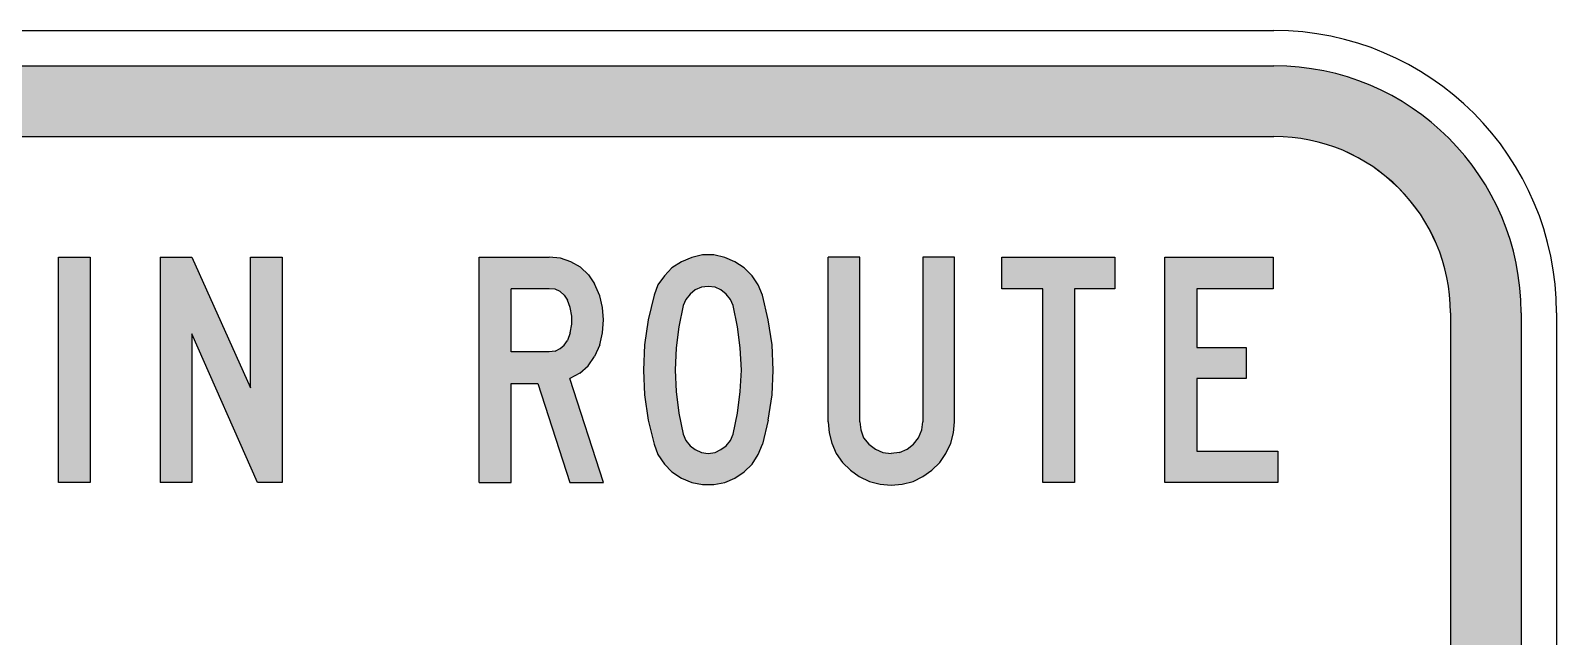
# Model space of a CAD drawing. Extents: x 80 to 227, y 133 to 266.
# Drawn here: x 154.9 to 226.9, y 237.8 to 266.4 of the extents above; entities that cross this region are included whole.
import ezdxf

# ---------------------------------------------------------------- set-up
doc = ezdxf.new("R2010")
doc.units = 0
doc.header["$MEASUREMENT"] = 0
doc.linetypes.add('CENTERX2', pattern=[101.60000000000001, 63.5, -12.7, 12.7, -12.7])
doc.layers.add('L25', color=1, linetype='CONTINUOUS')
doc.layers.add('L35', color=3, linetype='CONTINUOUS')

msp = doc.modelspace()

# ---------------------------------------------------------------- hatches: boundary and pattern name
at = {"layer": 'L25', "linetype": 'CENTERX2'}
h = msp.add_hatch(color=256, dxfattribs=at)
edge = h.paths.add_edge_path(flags=16)
edge.add_line((93.5327676264148, 261.3655784944086), (213.5327742930815, 261.3655784944085))
edge.add_arc((213.5327742930815, 253.0322454944085), 8.33333300000001, 2.2737367544323206e-13, 90, ccw=False)
edge.add_line((221.8661072930815, 253.0322454944085), (221.8661342930815, 194.5655588277418))
edge.add_line((221.8661342930815, 194.5655588277418), (85.19943462641484, 194.5655588277419))
edge.add_line((85.19943462641483, 194.5655588277419), (85.19943462641481, 253.0322454944086))
edge.add_arc((93.53276762641478, 253.0322454944086), 8.333332999999968, 89.99999999999989, 180, ccw=False)
edge = h.paths.add_edge_path()
edge.add_line((93.5327676264148, 264.6989084944086), (213.5327742930815, 264.6989084944085))
edge.add_arc((213.5327742930815, 253.0322454944085), 11.666663, 1.1368683772161603e-13, 90, ccw=False)
edge.add_line((225.1994372930815, 253.0322454944085), (225.1994372930816, 157.4322388277419))
edge.add_arc((213.5327742930816, 157.4322388277419), 11.666663, -90, 0, ccw=False)
edge.add_line((213.5327742930816, 145.7655758277419), (93.53276762641482, 145.7655758277419))
edge.add_arc((93.53276762641482, 157.4322388277419), 11.666663, 180, 270, ccw=False)
edge.add_line((81.86610462641482, 157.4322388277419), (81.86610462641481, 253.0322454944086))
edge.add_arc((93.53276762641477, 253.0322454944086), 11.66666299999996, 89.99999999999977, 180, ccw=False)
edge = h.paths.add_edge_path(flags=16)
edge.add_line((85.19943462641483, 191.2322588277419), (221.8661342930815, 191.2322588277418))
edge.add_line((221.8661342930815, 191.2322588277418), (221.8661072930816, 157.4322388277419))
edge.add_arc((213.5327676362757, 157.4322454845477), 8.333339656808493, 270.0000457687907, 359.9999542312093, ccw=False)
edge.add_line((213.5327742930816, 149.0989058277418), (93.53276762641482, 149.0989058277419))
edge.add_arc((93.53276762641482, 157.4322388277419), 8.333332999999982, 179.9999999999998, 270, ccw=False)
edge.add_line((85.19943462641483, 157.4322388277419), (85.19943462641483, 191.2322588277419))
h = msp.add_hatch(color=256, dxfattribs=at)
h.paths.add_polyline_path([(118.2195436870209, 245.0322421610752), (120.8865436870209, 245.0322421610752), (121.3945436870209, 245.0576421610752), (121.8771436870209, 245.1846421610752), (122.3343436870209, 245.4132421610752), (122.7407436870209, 245.6926421610752), (123.0963436870209, 246.0736421610752), (123.3757436870209, 246.4800421610752), (123.5535436870209, 246.9372421610752), (123.8329436870209, 247.9024421610752), (124.0107436870209, 248.8676421610752), (124.1123436870209, 249.8582421610752), (124.1123436870209, 250.8488421610752), (124.0107436870209, 251.8394421610752), (123.8329436870209, 252.8046421610752), (123.5535436870209, 253.7698421610752), (123.3757436870209, 254.2270421610752), (123.0963436870209, 254.6334421610752), (122.7407436870209, 254.9890421610752), (122.3343436870209, 255.2938421610752), (121.8771436870209, 255.4970421610752), (121.3945436870209, 255.6240421610752), (120.8865436870209, 255.6748421610752), (118.2195436870209, 255.6748421610752)])
h.paths.add_polyline_path([(119.7181436870209, 246.5054421610752), (120.8865436870209, 246.5054421610752), (121.2421436870209, 246.5562421610752), (121.5469436870209, 246.6832421610752), (121.8263436870209, 246.8864421610752), (122.0295436870209, 247.1658421610752), (122.1819436870209, 247.4706421610752), (122.4105436870209, 248.4104421610752), (122.5375436870209, 249.3756421610752), (122.5883436870209, 250.3408421610752), (122.5375436870209, 251.3060421610752), (122.4105436870209, 252.2712421610752), (122.1819436870209, 253.2364421610752), (122.0295436870209, 253.5412421610752), (121.8263436870209, 253.7952421610752), (121.5469436870209, 253.9984421610752), (121.2421436870209, 254.1508421610752), (120.8865436870209, 254.1762421610752), (119.7181436870209, 254.1762421610752)], flags=16)
h.paths.add_polyline_path([(108.9993436870209, 245.0322421610752), (111.4631436870209, 255.6748421610752), (113.1649436870209, 255.6748421610752), (115.6287436870209, 245.0322421610752), (114.1301436870209, 245.0322421610752), (113.3681436870209, 248.0040421610752), (111.2345436870209, 248.0040421610752), (110.4979436870209, 245.0322421610752)])
h.paths.add_polyline_path([(111.5647436870209, 249.5026421610752), (113.0633436870209, 249.5026421610752), (112.3013436870209, 252.7030421610752)], flags=16)
h.paths.add_polyline_path([(106.9673436870209, 247.9786421610752), (106.6879436870209, 246.8356421610752), (106.4847436870209, 246.3530421610752), (106.2053436870209, 245.8958421610752), (105.8243436870209, 245.5402421610752), (105.3925436870209, 245.2354421610752), (104.9099436870209, 245.0322421610752), (104.3765436870209, 244.9306421610752), (103.8685436870209, 244.9306421610752), (103.3351436870209, 245.0322421610752), (102.8525436870209, 245.2354421610752), (102.4207436870209, 245.5402421610752), (102.0397436870209, 245.8958421610752), (101.7603436870209, 246.3530421610752), (101.5571436870209, 246.8356421610752), (101.2777436870209, 247.9786421610752), (101.1253436870209, 249.1724421610752), (101.0745436870209, 250.3408421610752), (101.1253436870209, 251.5346421610752), (101.2777436870209, 252.7030421610752), (101.5571436870209, 253.8714421610752), (101.7603436870209, 254.3540421610752), (102.0397436870209, 254.7858421610752), (102.4207436870209, 255.1668421610752), (102.8525436870209, 255.4462421610752), (103.3351436870209, 255.6494421610752), (103.8685436870209, 255.7764421610752), (104.3765436870209, 255.7764421610752), (104.9099436870209, 255.6494421610752), (105.3925436870209, 255.4462421610752), (105.8243436870209, 255.1668421610752), (106.2053436870209, 254.7858421610752), (106.4847436870209, 254.3540421610752), (106.6879436870209, 253.8714421610752), (106.9673436870209, 252.7030421610752), (107.1197436870209, 251.5346421610752), (107.1705436870209, 250.3408421610752), (107.1197436870209, 249.1724421610752)])
h.paths.add_polyline_path([(105.2909436870209, 247.3182421610752), (105.5195436870209, 248.3088421610752), (105.6465436870209, 249.3248421610752), (105.6719436870209, 250.3408421610752), (105.6465436870209, 251.3822421610752), (105.5195436870209, 252.3728421610752), (105.2909436870209, 253.3888421610752), (105.1893436870209, 253.6682421610752), (104.9861436870209, 253.9222421610752), (104.7321436870209, 254.1254421610752), (104.4273436870209, 254.2524421610752), (104.1225436870209, 254.2778421610752), (103.8177436870209, 254.2524421610752), (103.5129436870209, 254.1254421610752), (103.2589436870209, 253.9222421610752), (103.0811436870209, 253.6682421610752), (102.9541436870209, 253.3888421610752), (102.7509436870209, 252.3728421610752), (102.5985436870209, 251.3822421610752), (102.5731436870209, 250.3408421610752), (102.5985436870209, 249.3248421610752), (102.7509436870209, 248.3088421610752), (102.9541436870209, 247.3182421610752), (103.0811436870209, 247.0134421610752), (103.2589436870209, 246.7594421610752), (103.5129436870209, 246.5816421610752), (103.8177436870209, 246.4546421610752), (104.1225436870209, 246.4038421610752), (104.4273436870209, 246.4546421610752), (104.7321436870209, 246.5816421610752), (104.9861436870209, 246.7594421610752), (105.1893436870209, 247.0134421610752)], flags=16)
h.paths.add_polyline_path([(93.32754368702092, 245.0322421610752), (93.32754368702092, 255.6748421610752), (96.62954368702088, 255.6748421610752), (97.13754368702087, 255.6240421610752), (97.6455436870209, 255.4462421610752), (98.07734368702091, 255.1922421610752), (98.45834368702089, 254.8366421610752), (98.76314368702089, 254.4048421610752), (98.99174368702091, 253.8460421610752), (99.14414368702091, 253.2872421610752), (99.1949436870209, 252.7030421610752), (99.14414368702091, 252.0934421610752), (98.99174368702091, 251.5346421610752), (98.76314368702089, 250.9758421610752), (98.45834368702089, 250.5440421610752), (98.05194368702087, 250.1884421610752), (97.59474368702092, 249.9344421610752), (99.1949436870209, 245.0322421610752), (97.59474368702092, 245.0322421610752), (96.09614368702091, 249.7058421610752), (94.82614368702093, 249.7058421610752), (94.82614368702093, 245.0322421610752)])
h.paths.add_polyline_path([(96.62954368702088, 254.1762421610752), (94.82614368702093, 254.1762421610752), (94.82614368702093, 251.2044421610752), (96.62954368702088, 251.2044421610752), (96.8835436870209, 251.2298421610752), (97.13754368702087, 251.3568421610752), (97.3407436870209, 251.5092421610752), (97.4931436870209, 251.7378421610752), (97.62014368702091, 252.0934421610752), (97.69634368702089, 252.4998421610752), (97.69634368702089, 252.8808421610752), (97.62014368702091, 253.2872421610752), (97.4931436870209, 253.6428421610752), (97.3407436870209, 253.8714421610752), (97.13754368702087, 254.0492421610752), (96.8835436870209, 254.1508421610752)], flags=16)
h.paths.add_polyline_path([(160.9677436870209, 255.6748421610752), (160.9677436870209, 245.0322421610752), (162.4663436870209, 245.0322421610752), (162.4663436870209, 252.0426421610752), (165.5651436870209, 245.0322421610752), (166.7335436870209, 245.0322421610752), (166.7335436870209, 255.6748421610752), (165.2349436870209, 255.6748421610752), (165.2349436870209, 249.5026421610752), (162.4663436870209, 255.6748421610752)])
h.paths.add_polyline_path([(156.1671436870209, 245.0322421610752), (156.1671436870209, 255.6748421610752), (157.6657436870209, 255.6748421610752), (157.6657436870209, 245.0322421610752)])
h.paths.add_polyline_path([(146.9469436870209, 245.0322421610752), (149.3853436870209, 255.6748421610752), (151.0871436870209, 255.6748421610752), (153.5509436870209, 245.0322421610752), (152.0523436870209, 245.0322421610752), (151.3157436870209, 248.0040421610752), (149.1821436870209, 248.0040421610752), (148.4201436870209, 245.0322421610752)])
h.paths.add_polyline_path([(149.4869436870209, 249.5026421610752), (150.9855436870209, 249.5026421610752), (150.2489436870209, 252.7030421610752)], flags=16)
h.paths.add_polyline_path([(139.2761436870209, 245.0322421610752), (139.2761436870209, 255.6748421610752), (142.5781436870209, 255.6748421610752), (143.1115436870209, 255.6240421610752), (143.5941436870209, 255.4462421610752), (144.0513436870209, 255.1922421610752), (144.4323436870209, 254.8366421610752), (144.7117436870209, 254.4048421610752), (144.9657436870209, 253.8460421610752), (145.0927436870209, 253.2872421610752), (145.1435436870209, 252.7030421610752), (145.0927436870209, 252.0934421610752), (144.9657436870209, 251.5346421610752), (144.7117436870209, 250.9758421610752), (144.4069436870209, 250.5440421610752), (144.0259436870209, 250.1884421610752), (143.5433436870209, 249.9344421610752), (145.1435436870209, 245.0322421610752), (143.5433436870209, 245.0322421610752), (142.0447436870209, 249.7058421610752), (140.7747436870209, 249.7058421610752), (140.7747436870209, 245.0322421610752)])
h.paths.add_polyline_path([(142.5781436870209, 254.1762421610752), (140.7747436870209, 254.1762421610752), (140.7747436870209, 251.2044421610752), (142.5781436870209, 251.2044421610752), (142.8575436870209, 251.2298421610752), (143.0861436870209, 251.3568421610752), (143.2893436870209, 251.5092421610752), (143.4417436870209, 251.7378421610752), (143.5941436870209, 252.0934421610752), (143.6449436870209, 252.4998421610752), (143.6449436870209, 252.8808421610752), (143.5941436870209, 253.2872421610752), (143.4417436870209, 253.6428421610752), (143.2893436870209, 253.8714421610752), (143.0861436870209, 254.0492421610752), (142.8575436870209, 254.1508421610752)], flags=16)
h.paths.add_polyline_path([(133.5103436870209, 254.1762421610752), (133.5103436870209, 245.0322421610752), (135.0089436870209, 245.0322421610752), (135.0089436870209, 254.1762421610752), (136.9393436870209, 254.1762421610752), (136.9393436870209, 255.6748421610752), (131.6053436870209, 255.6748421610752), (131.6053436870209, 254.1762421610752)])
h.paths.add_polyline_path([(208.3895436870209, 245.0322421610752), (208.3895436870209, 255.6748421610752), (213.4949436870209, 255.6748421610752), (213.4949436870209, 254.1762421610752), (209.8881436870209, 254.1762421610752), (209.8881436870209, 251.4076421610752), (212.2249436870209, 251.4076421610752), (212.2249436870209, 249.9344421610752), (209.8881436870209, 249.9344421610752), (209.8881436870209, 246.5054421610752), (213.7235436870209, 246.5054421610752), (213.7235436870209, 245.0322421610752)])
h.paths.add_polyline_path([(202.6237436870209, 245.0322421610752), (202.6237436870209, 254.1762421610752), (200.6933436870209, 254.1762421610752), (200.6933436870209, 255.6748421610752), (206.0273436870209, 255.6748421610752), (206.0273436870209, 254.1762421610752), (204.1223436870209, 254.1762421610752), (204.1223436870209, 245.0322421610752)])
h.paths.add_polyline_path([(192.4891436870209, 247.9024421610752), (192.4891436870209, 255.6748421610752), (193.9877436870209, 255.6748421610752), (193.9877436870209, 247.9024421610752), (194.0385436870209, 247.5214421610752), (194.1655436870209, 247.1404421610752), (194.4195436870209, 246.8356421610752), (194.7243436870209, 246.6070421610752), (195.0799436870209, 246.4546421610752), (195.4609436870209, 246.4038421610752), (195.8673436870209, 246.4546421610752), (196.2229436870209, 246.6070421610752), (196.5277436870209, 246.8356421610752), (196.7563436870209, 247.1404421610752), (196.9087436870209, 247.5214421610752), (196.9595436870209, 247.9024421610752), (196.9595436870209, 255.6748421610752), (198.4581436870209, 255.6748421610752), (198.4581436870209, 247.9024421610752), (198.4073436870209, 247.3690421610752), (198.2803436870209, 246.8864421610752), (198.0517436870209, 246.4038421610752), (197.7723436870209, 245.9720421610752), (197.3913436870209, 245.6164421610752), (196.9595436870209, 245.3116421610752), (196.5023436870209, 245.0830421610752), (195.9943436870209, 244.9560421610752), (195.4609436870209, 244.9052421610752), (194.9529436870209, 244.9560421610752), (194.4449436870209, 245.0830421610752), (193.9623436870209, 245.3116421610752), (193.5559436870209, 245.6164421610752), (193.1749436870209, 245.9720421610752), (192.8701436870209, 246.4038421610752), (192.6669436870209, 246.8864421610752), (192.5399436870209, 247.3690421610752)])
h.paths.add_polyline_path([(189.6697436870209, 247.9786421610752), (189.3903436870209, 246.8356421610752), (189.1871436870209, 246.3530421610752), (188.9077436870209, 245.8958421610752), (188.5267436870209, 245.5402421610752), (188.0949436870209, 245.2354421610752), (187.6123436870209, 245.0322421610752), (187.1043436870209, 244.9306421610752), (186.5709436870209, 244.9306421610752), (186.0629436870209, 245.0322421610752), (185.5803436870209, 245.2354421610752), (185.1231436870209, 245.5402421610752), (184.7675436870209, 245.8958421610752), (184.4627436870209, 246.3530421610752), (184.2849436870209, 246.8356421610752), (184.0055436870209, 247.9786421610752), (183.8277436870209, 249.1724421610752), (183.7769436870209, 250.3408421610752), (183.8277436870209, 251.5346421610752), (184.0055436870209, 252.7030421610752), (184.2849436870209, 253.8714421610752), (184.4627436870209, 254.3540421610752), (184.7675436870209, 254.7858421610752), (185.1231436870209, 255.1668421610752), (185.5803436870209, 255.4462421610752), (186.0629436870209, 255.6494421610752), (186.5709436870209, 255.7764421610752), (187.1043436870209, 255.7764421610752), (187.6123436870209, 255.6494421610752), (188.0949436870209, 255.4462421610752), (188.5267436870209, 255.1668421610752), (188.9077436870209, 254.7858421610752), (189.1871436870209, 254.3540421610752), (189.3903436870209, 253.8714421610752), (189.6697436870209, 252.7030421610752), (189.8475436870209, 251.5346421610752), (189.8983436870209, 250.3408421610752), (189.8475436870209, 249.1724421610752)])
h.paths.add_polyline_path([(188.0187436870209, 247.3182421610752), (188.2219436870209, 248.3088421610752), (188.3489436870209, 249.3248421610752), (188.3997436870209, 250.3408421610752), (188.3489436870209, 251.3822421610752), (188.2219436870209, 252.3728421610752), (188.0187436870209, 253.3888421610752), (187.8917436870209, 253.6682421610752), (187.6885436870209, 253.9222421610752), (187.4345436870209, 254.1254421610752), (187.1551436870209, 254.2524421610752), (186.8249436870209, 254.2778421610752), (186.5201436870209, 254.2524421610752), (186.2153436870209, 254.1254421610752), (185.9867436870209, 253.9222421610752), (185.7835436870209, 253.6682421610752), (185.6565436870209, 253.3888421610752), (185.4533436870209, 252.3728421610752), (185.3263436870209, 251.3822421610752), (185.2755436870209, 250.3408421610752), (185.3263436870209, 249.3248421610752), (185.4533436870209, 248.3088421610752), (185.6565436870209, 247.3182421610752), (185.7835436870209, 247.0134421610752), (185.9867436870209, 246.7594421610752), (186.2153436870209, 246.5816421610752), (186.5201436870209, 246.4546421610752), (186.8249436870209, 246.4038421610752), (187.1551436870209, 246.4546421610752), (187.4345436870209, 246.5816421610752), (187.6885436870209, 246.7594421610752), (187.8917436870209, 247.0134421610752)], flags=16)
h.paths.add_polyline_path([(176.0299436870209, 245.0322421610752), (176.0299436870209, 255.6748421610752), (179.3319436870209, 255.6748421610752), (179.8653436870209, 255.6240421610752), (180.3479436870209, 255.4462421610752), (180.8051436870209, 255.1922421610752), (181.1861436870209, 254.8366421610752), (181.4655436870209, 254.4048421610752), (181.7195436870209, 253.8460421610752), (181.8465436870209, 253.2872421610752), (181.8973436870209, 252.7030421610752), (181.8465436870209, 252.0934421610752), (181.7195436870209, 251.5346421610752), (181.4655436870209, 250.9758421610752), (181.1607436870209, 250.5440421610752), (180.7797436870209, 250.1884421610752), (180.2971436870209, 249.9344421610752), (181.8973436870209, 245.0322421610752), (180.2971436870209, 245.0322421610752), (178.7985436870209, 249.7058421610752), (177.5285436870209, 249.7058421610752), (177.5285436870209, 245.0322421610752)])
h.paths.add_polyline_path([(179.3319436870209, 254.1762421610752), (177.5285436870209, 254.1762421610752), (177.5285436870209, 251.2044421610752), (179.3319436870209, 251.2044421610752), (179.6113436870209, 251.2298421610752), (179.8399436870209, 251.3568421610752), (180.0431436870209, 251.5092421610752), (180.1955436870209, 251.7378421610752), (180.3225436870209, 252.0934421610752), (180.3987436870209, 252.4998421610752), (180.3987436870209, 252.8808421610752), (180.3225436870209, 253.2872421610752), (180.1955436870209, 253.6428421610752), (180.0431436870209, 253.8714421610752), (179.8399436870209, 254.0492421610752), (179.6113436870209, 254.1508421610752)], flags=16)

# ---------------------------------------------------------------- linework, layer by layer
for points in [[(93.5327676264148, 264.6989084944086), (213.5327742930815, 264.6989084944085, -0.4142135623730941), (225.1994372930815, 253.0322454944085), (225.1994372930816, 157.4322388277419, -0.4142135623730952), (213.5327742930816, 145.7655758277419), (93.53276762641482, 145.7655758277419, -0.4142135623730948), (81.86610462641482, 157.4322388277419), (81.86610462641481, 253.0322454944086, -0.4142135623730958), (93.5327676264148, 264.6989084944086, -2.696818497707233)], [(93.5327676264148, 261.3655784944086), (213.5327742930815, 261.3655784944085, -0.4142135623730936), (221.8661072930815, 253.0322454944085), (221.8661342930815, 194.5655588277418), (85.19943462641483, 194.5655588277419), (85.19943462641481, 253.0322454944086, -0.4142135623730958), (93.5327676264148, 261.3655784944086, -1.559095019978313)]]:
    msp.add_lwpolyline(points, format="xyb", dxfattribs=at)
at = {"layer": 'L35'}
for p, q in [((93.5327676264148, 266.3655754944086), (213.5327742930815, 266.3655754944085)), ((93.5327676264148, 264.6989084944086), (213.5327742930815, 264.6989084944085)), ((93.5327676264148, 261.3655784944086), (213.5327742930815, 261.3655784944085)), ((156.1671436870209, 255.6748421610752), (157.6657436870209, 255.6748421610752)), ((156.1671436870209, 245.0322421610752), (156.1671436870209, 255.6748421610752)), ((157.6657436870209, 255.6748421610752), (157.6657436870209, 245.0322421610752)), ((160.9677436870209, 255.6748421610752), (162.4663436870209, 255.6748421610752)), ((160.9677436870209, 255.6748421610752), (160.9677436870209, 245.0322421610752)), ((162.4663436870209, 255.6748421610752), (165.2349436870209, 249.5026421610752)), ((165.2349436870209, 255.6748421610752), (166.7335436870209, 255.6748421610752)), ((165.2349436870209, 249.5026421610752), (165.2349436870209, 255.6748421610752)), ((166.7335436870209, 255.6748421610752), (166.7335436870209, 245.0322421610752)), ((176.0299436870209, 255.6748421610752), (179.3319436870209, 255.6748421610752)), ((176.0299436870209, 245.0322421610752), (176.0299436870209, 255.6748421610752)), ((179.8653436870209, 255.6240421610752), (179.3319436870209, 255.6748421610752)), ((186.5709436870209, 255.7764421610752), (186.0629436870209, 255.6494421610752)), ((187.1043436870209, 255.7764421610752), (186.5709436870209, 255.7764421610752)), ((187.6123436870209, 255.6494421610752), (187.1043436870209, 255.7764421610752)), ((193.9877436870209, 255.6748421610752), (192.4891436870209, 255.6748421610752)), ((192.4891436870209, 247.9024421610752), (192.4891436870209, 255.6748421610752)), ((193.9877436870209, 247.9024421610752), (193.9877436870209, 255.6748421610752)), ((196.9595436870209, 255.6748421610752), (196.9595436870209, 247.9024421610752)), ((198.4581436870209, 255.6748421610752), (196.9595436870209, 255.6748421610752)), ((198.4581436870209, 247.9024421610752), (198.4581436870209, 255.6748421610752)), ((200.6933436870209, 255.6748421610752), (206.0273436870209, 255.6748421610752)), ((200.6933436870209, 254.1762421610752), (200.6933436870209, 255.6748421610752)), ((206.0273436870209, 255.6748421610752), (206.0273436870209, 254.1762421610752)), ((208.3895436870209, 255.6748421610752), (213.4949436870209, 255.6748421610752)), ((208.3895436870209, 245.0322421610752), (208.3895436870209, 255.6748421610752)), ((213.4949436870209, 255.6748421610752), (213.4949436870209, 254.1762421610752)), ((180.3479436870209, 255.4462421610752), (179.8653436870209, 255.6240421610752)), ((180.8051436870209, 255.1922421610752), (180.3479436870209, 255.4462421610752)), ((181.1861436870209, 254.8366421610752), (180.8051436870209, 255.1922421610752)), ((185.1231436870209, 255.1668421610752), (184.7675436870209, 254.7858421610752)), ((185.5803436870209, 255.4462421610752), (185.1231436870209, 255.1668421610752)), ((186.0629436870209, 255.6494421610752), (185.5803436870209, 255.4462421610752)), ((188.0949436870209, 255.4462421610752), (187.6123436870209, 255.6494421610752)), ((188.5267436870209, 255.1668421610752), (188.0949436870209, 255.4462421610752)), ((188.9077436870209, 254.7858421610752), (188.5267436870209, 255.1668421610752)), ((181.1861436870209, 254.8366421610752), (181.4655436870209, 254.4048421610752)), ((181.7195436870209, 253.8460421610752), (181.4655436870209, 254.4048421610752)), ((184.4627436870209, 254.3540421610752), (184.2849436870209, 253.8714421610752)), ((184.7675436870209, 254.7858421610752), (184.4627436870209, 254.3540421610752)), ((186.5201436870209, 254.2524421610752), (186.2153436870209, 254.1254421610752)), ((186.8249436870209, 254.2778421610752), (186.5201436870209, 254.2524421610752)), ((187.1551436870209, 254.2524421610752), (186.8249436870209, 254.2778421610752)), ((187.4345436870209, 254.1254421610752), (187.1551436870209, 254.2524421610752)), ((189.1871436870209, 254.3540421610752), (188.9077436870209, 254.7858421610752)), ((189.3903436870209, 253.8714421610752), (189.1871436870209, 254.3540421610752)), ((177.5285436870209, 251.2044421610752), (177.5285436870209, 254.1762421610752)), ((179.3319436870209, 254.1762421610752), (177.5285436870209, 254.1762421610752)), ((179.6113436870209, 254.1508421610752), (179.3319436870209, 254.1762421610752)), ((179.8399436870209, 254.0492421610752), (179.6113436870209, 254.1508421610752)), ((180.0431436870209, 253.8714421610752), (179.8399436870209, 254.0492421610752)), ((180.0431436870209, 253.8714421610752), (180.1955436870209, 253.6428421610752)), ((180.3225436870209, 253.2872421610752), (180.1955436870209, 253.6428421610752)), ((181.8465436870209, 253.2872421610752), (181.7195436870209, 253.8460421610752)), ((184.2849436870209, 253.8714421610752), (184.0055436870209, 252.7030421610752)), ((185.7835436870209, 253.6682421610752), (185.6565436870209, 253.3888421610752)), ((185.9867436870209, 253.9222421610752), (185.7835436870209, 253.6682421610752)), ((186.2153436870209, 254.1254421610752), (185.9867436870209, 253.9222421610752)), ((187.6885436870209, 253.9222421610752), (187.4345436870209, 254.1254421610752)), ((187.8917436870209, 253.6682421610752), (187.6885436870209, 253.9222421610752)), ((188.0187436870209, 253.3888421610752), (187.8917436870209, 253.6682421610752)), ((189.6697436870209, 252.7030421610752), (189.3903436870209, 253.8714421610752)), ((202.6237436870209, 254.1762421610752), (200.6933436870209, 254.1762421610752)), ((202.6237436870209, 245.0322421610752), (202.6237436870209, 254.1762421610752)), ((204.1223436870209, 254.1762421610752), (204.1223436870209, 245.0322421610752)), ((206.0273436870209, 254.1762421610752), (204.1223436870209, 254.1762421610752)), ((209.8881436870209, 254.1762421610752), (209.8881436870209, 251.4076421610752)), ((213.4949436870209, 254.1762421610752), (209.8881436870209, 254.1762421610752)), ((180.3987436870209, 252.8808421610752), (180.3225436870209, 253.2872421610752)), ((180.3987436870209, 252.4998421610752), (180.3987436870209, 252.8808421610752)), ((181.8973436870209, 252.7030421610752), (181.8465436870209, 253.2872421610752)), ((185.6565436870209, 253.3888421610752), (185.4533436870209, 252.3728421610752)), ((188.2219436870209, 252.3728421610752), (188.0187436870209, 253.3888421610752)), ((221.8661072930815, 253.0322454944085), (221.8661072930815, 194.5655588277418)), ((225.1994372930815, 253.0322454944085), (225.1994372930816, 157.4322388277419)), ((226.8661042930815, 253.0322454944085), (226.8661042930815, 157.4322388277419)), ((180.3225436870209, 252.0934421610752), (180.1955436870209, 251.7378421610752)), ((180.3225436870209, 252.0934421610752), (180.3987436870209, 252.4998421610752)), ((181.7195436870209, 251.5346421610752), (181.8465436870209, 252.0934421610752)), ((181.8465436870209, 252.0934421610752), (181.8973436870209, 252.7030421610752)), ((184.0055436870209, 252.7030421610752), (183.8277436870209, 251.5346421610752)), ((185.4533436870209, 252.3728421610752), (185.3263436870209, 251.3822421610752)), ((188.3489436870209, 251.3822421610752), (188.2219436870209, 252.3728421610752)), ((189.8475436870209, 251.5346421610752), (189.6697436870209, 252.7030421610752)), ((162.4663436870209, 252.0426421610752), (162.4663436870209, 245.0322421610752)), ((165.5651436870209, 245.0322421610752), (162.4663436870209, 252.0426421610752)), ((179.6113436870209, 251.2298421610752), (179.8399436870209, 251.3568421610752)), ((179.8399436870209, 251.3568421610752), (180.0431436870209, 251.5092421610752)), ((180.0431436870209, 251.5092421610752), (180.1955436870209, 251.7378421610752)), ((181.7195436870209, 251.5346421610752), (181.4655436870209, 250.9758421610752)), ((183.8277436870209, 251.5346421610752), (183.7769436870209, 250.3408421610752)), ((185.3263436870209, 251.3822421610752), (185.2755436870209, 250.3408421610752)), ((188.3997436870209, 250.3408421610752), (188.3489436870209, 251.3822421610752)), ((189.8983436870209, 250.3408421610752), (189.8475436870209, 251.5346421610752)), ((209.8881436870209, 251.4076421610752), (212.2249436870209, 251.4076421610752)), ((212.2249436870209, 251.4076421610752), (212.2249436870209, 249.9344421610752)), ((179.3319436870209, 251.2044421610752), (177.5285436870209, 251.2044421610752)), ((179.6113436870209, 251.2298421610752), (179.3319436870209, 251.2044421610752)), ((181.1607436870209, 250.5440421610752), (181.4655436870209, 250.9758421610752)), ((180.7797436870209, 250.1884421610752), (180.2971436870209, 249.9344421610752)), ((181.8973436870209, 245.0322421610752), (180.2971436870209, 249.9344421610752)), ((180.7797436870209, 250.1884421610752), (181.1607436870209, 250.5440421610752)), ((183.7769436870209, 250.3408421610752), (183.8277436870209, 249.1724421610752)), ((185.2755436870209, 250.3408421610752), (185.3263436870209, 249.3248421610752)), ((188.3489436870209, 249.3248421610752), (188.3997436870209, 250.3408421610752)), ((189.8475436870209, 249.1724421610752), (189.8983436870209, 250.3408421610752)), ((209.8881436870209, 249.9344421610752), (209.8881436870209, 246.5054421610752)), ((212.2249436870209, 249.9344421610752), (209.8881436870209, 249.9344421610752)), ((177.5285436870209, 249.7058421610752), (178.7985436870209, 249.7058421610752)), ((177.5285436870209, 245.0322421610752), (177.5285436870209, 249.7058421610752)), ((178.7985436870209, 249.7058421610752), (180.2971436870209, 245.0322421610752)), ((183.8277436870209, 249.1724421610752), (184.0055436870209, 247.9786421610752)), ((185.3263436870209, 249.3248421610752), (185.4533436870209, 248.3088421610752)), ((188.2219436870209, 248.3088421610752), (188.3489436870209, 249.3248421610752)), ((189.6697436870209, 247.9786421610752), (189.8475436870209, 249.1724421610752)), ((184.0055436870209, 247.9786421610752), (184.2849436870209, 246.8356421610752)), ((185.4533436870209, 248.3088421610752), (185.6565436870209, 247.3182421610752)), ((188.0187436870209, 247.3182421610752), (188.2219436870209, 248.3088421610752)), ((189.6697436870209, 247.9786421610752), (189.3903436870209, 246.8356421610752)), ((192.4891436870209, 247.9024421610752), (192.5399436870209, 247.3690421610752)), ((193.9877436870209, 247.9024421610752), (194.0385436870209, 247.5214421610752)), ((196.9087436870209, 247.5214421610752), (196.9595436870209, 247.9024421610752)), ((198.4073436870209, 247.3690421610752), (198.4581436870209, 247.9024421610752)), ((185.6565436870209, 247.3182421610752), (185.7835436870209, 247.0134421610752)), ((185.7835436870209, 247.0134421610752), (185.9867436870209, 246.7594421610752)), ((187.6885436870209, 246.7594421610752), (187.8917436870209, 247.0134421610752)), ((187.8917436870209, 247.0134421610752), (188.0187436870209, 247.3182421610752)), ((192.5399436870209, 247.3690421610752), (192.6669436870209, 246.8864421610752)), ((194.0385436870209, 247.5214421610752), (194.1655436870209, 247.1404421610752)), ((194.1655436870209, 247.1404421610752), (194.4195436870209, 246.8356421610752)), ((196.5277436870209, 246.8356421610752), (196.7563436870209, 247.1404421610752)), ((196.7563436870209, 247.1404421610752), (196.9087436870209, 247.5214421610752)), ((198.2803436870209, 246.8864421610752), (198.4073436870209, 247.3690421610752)), ((184.2849436870209, 246.8356421610752), (184.4627436870209, 246.3530421610752)), ((184.4627436870209, 246.3530421610752), (184.7675436870209, 245.8958421610752)), ((185.9867436870209, 246.7594421610752), (186.2153436870209, 246.5816421610752)), ((186.2153436870209, 246.5816421610752), (186.5201436870209, 246.4546421610752)), ((186.5201436870209, 246.4546421610752), (186.8249436870209, 246.4038421610752)), ((186.8249436870209, 246.4038421610752), (187.1551436870209, 246.4546421610752)), ((187.1551436870209, 246.4546421610752), (187.4345436870209, 246.5816421610752)), ((187.4345436870209, 246.5816421610752), (187.6885436870209, 246.7594421610752)), ((188.9077436870209, 245.8958421610752), (189.1871436870209, 246.3530421610752)), ((189.1871436870209, 246.3530421610752), (189.3903436870209, 246.8356421610752)), ((192.6669436870209, 246.8864421610752), (192.8701436870209, 246.4038421610752)), ((192.8701436870209, 246.4038421610752), (193.1749436870209, 245.9720421610752)), ((194.4195436870209, 246.8356421610752), (194.7243436870209, 246.6070421610752)), ((194.7243436870209, 246.6070421610752), (195.0799436870209, 246.4546421610752)), ((195.0799436870209, 246.4546421610752), (195.4609436870209, 246.4038421610752)), ((195.8673436870209, 246.4546421610752), (195.4609436870209, 246.4038421610752)), ((195.8673436870209, 246.4546421610752), (196.2229436870209, 246.6070421610752)), ((196.2229436870209, 246.6070421610752), (196.5277436870209, 246.8356421610752)), ((197.7723436870209, 245.9720421610752), (198.0517436870209, 246.4038421610752)), ((198.0517436870209, 246.4038421610752), (198.2803436870209, 246.8864421610752)), ((209.8881436870209, 246.5054421610752), (213.7235436870209, 246.5054421610752)), ((213.7235436870209, 246.5054421610752), (213.7235436870209, 245.0322421610752)), ((184.7675436870209, 245.8958421610752), (185.1231436870209, 245.5402421610752)), ((188.5267436870209, 245.5402421610752), (188.9077436870209, 245.8958421610752)), ((193.1749436870209, 245.9720421610752), (193.5559436870209, 245.6164421610752)), ((193.5559436870209, 245.6164421610752), (193.9623436870209, 245.3116421610752)), ((196.9595436870209, 245.3116421610752), (197.3913436870209, 245.6164421610752)), ((197.3913436870209, 245.6164421610752), (197.7723436870209, 245.9720421610752)), ((157.6657436870209, 245.0322421610752), (156.1671436870209, 245.0322421610752)), ((162.4663436870209, 245.0322421610752), (160.9677436870209, 245.0322421610752)), ((166.7335436870209, 245.0322421610752), (165.5651436870209, 245.0322421610752)), ((176.0299436870209, 245.0322421610752), (177.5285436870209, 245.0322421610752)), ((180.2971436870209, 245.0322421610752), (181.8973436870209, 245.0322421610752)), ((185.1231436870209, 245.5402421610752), (185.5803436870209, 245.2354421610752)), ((185.5803436870209, 245.2354421610752), (186.0629436870209, 245.0322421610752)), ((186.0629436870209, 245.0322421610752), (186.5709436870209, 244.9306421610752)), ((186.5709436870209, 244.9306421610752), (187.1043436870209, 244.9306421610752)), ((187.1043436870209, 244.9306421610752), (187.6123436870209, 245.0322421610752)), ((187.6123436870209, 245.0322421610752), (188.0949436870209, 245.2354421610752)), ((188.0949436870209, 245.2354421610752), (188.5267436870209, 245.5402421610752)), ((193.9623436870209, 245.3116421610752), (194.4449436870209, 245.0830421610752)), ((194.4449436870209, 245.0830421610752), (194.9529436870209, 244.9560421610752)), ((194.9529436870209, 244.9560421610752), (195.4609436870209, 244.9052421610752)), ((195.4609436870209, 244.9052421610752), (195.9943436870209, 244.9560421610752)), ((195.9943436870209, 244.9560421610752), (196.5023436870209, 245.0830421610752)), ((196.5023436870209, 245.0830421610752), (196.9595436870209, 245.3116421610752)), ((204.1223436870209, 245.0322421610752), (202.6237436870209, 245.0322421610752)), ((213.7235436870209, 245.0322421610752), (208.3895436870209, 245.0322421610752))]:
    msp.add_line(p, q, dxfattribs=at)
for radius in [13.33333, 11.666663, 8.333332999999998]:
    msp.add_arc((213.5327742930815, 253.0322454944085), radius, 0, 89.99999999999997, dxfattribs=at)

doc.saveas('drawing.dxf')
